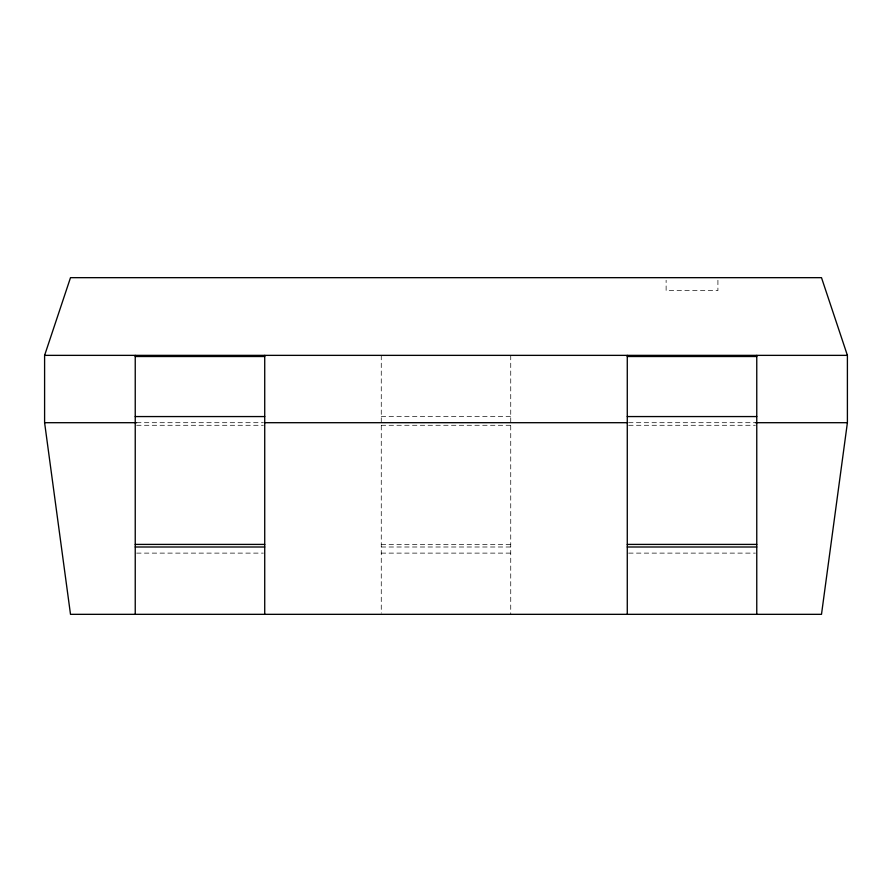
<?xml version="1.0" encoding="UTF-8"?>
<svg xmlns="http://www.w3.org/2000/svg" width="892" height="892" viewBox="0 0 892 892"><rect width="100%" height="100%" fill="white"/><g stroke="black" fill="none" stroke-linecap="round" stroke-linejoin="round"><path stroke-width="0.67" stroke-dasharray="4.46 3.34" d="M381.263 416.564L510.737 416.564M136.588 422.697L263.419 422.697M628.581 422.697L755.413 422.697M136.632 425.283L263.33 425.283M381.263 425.283L510.737 425.283M628.67 425.283L755.368 425.283M381.263 544.41L510.737 544.41M381.263 546.997L510.737 546.997M136.632 553.118L263.33 553.118M381.263 553.118L510.737 553.118M628.67 553.118L755.368 553.118M717.915 280.255L717.915 290.625L666.123 290.625L666.123 280.255M510.737 355.362L510.737 614.332M381.263 355.362L381.263 613.183"/><path stroke-width="1.34" d="M847.4 422.697L821.499 614.332L70.501 614.332L44.6 422.697L44.6 355.362L70.501 277.668L821.499 277.668L847.4 355.362L847.4 422.697L755.413 422.697M44.6 355.362L847.4 355.362M135.238 356.51L264.723 356.51M627.277 356.51L756.762 356.51M135.238 416.564L264.723 416.564M627.277 416.564L756.762 416.564M44.6 422.697L136.588 422.697M264.812 422.697L627.188 422.697M135.238 544.41L264.723 544.41M627.277 544.41L756.762 544.41M135.238 546.997L264.723 546.997M627.277 546.997L756.762 546.997M756.762 355.362L756.762 614.332M627.277 355.362L627.277 614.332M264.723 355.362L264.723 614.332M135.238 355.362L135.238 614.332"/></g></svg>
